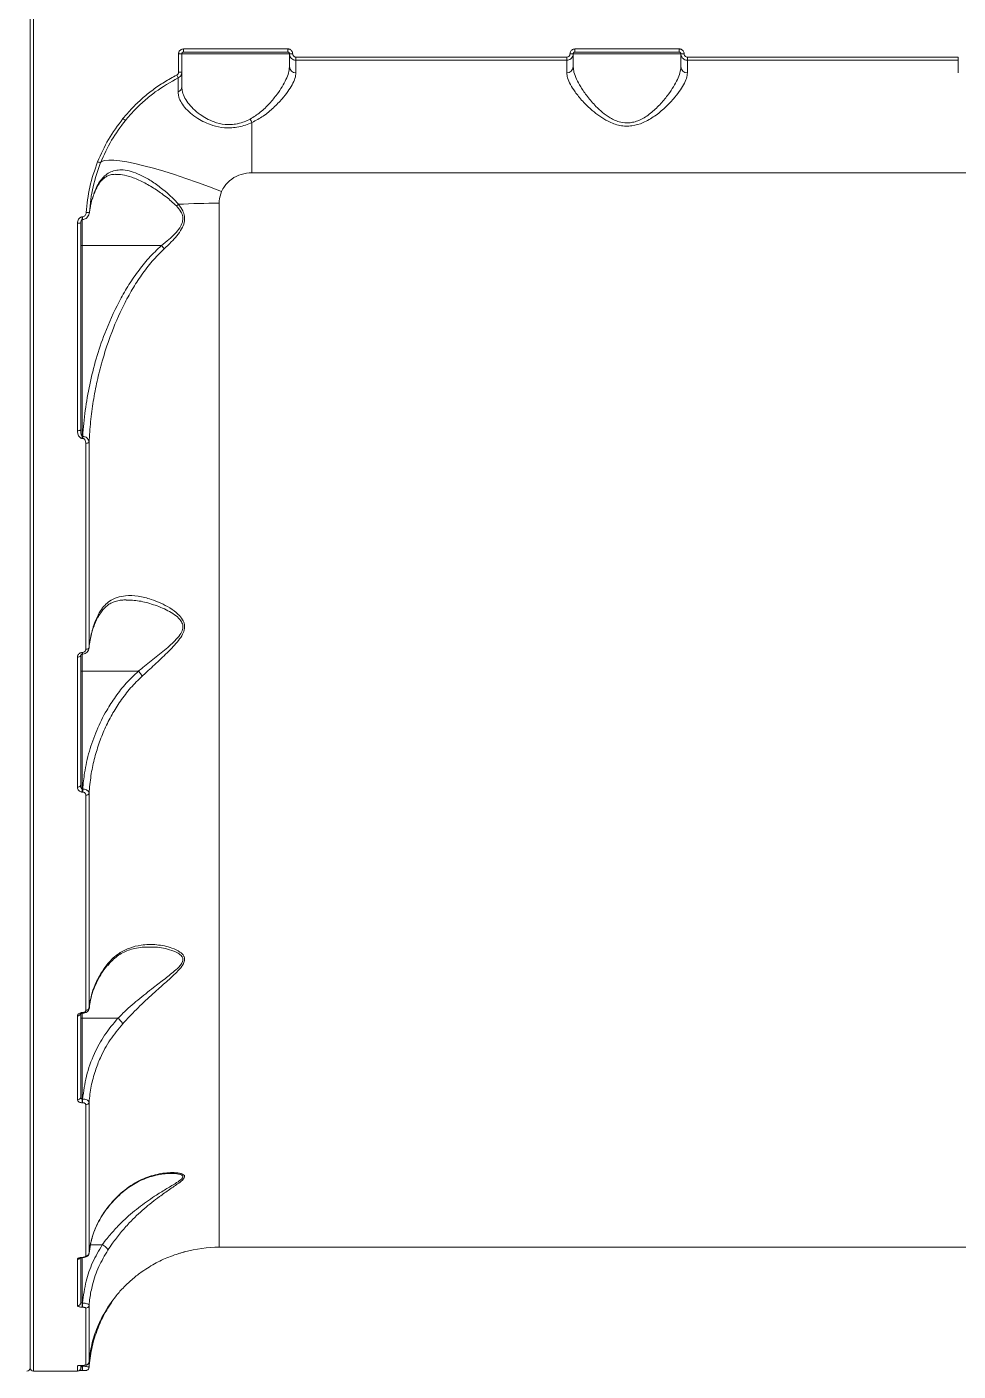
# Model space of a CAD drawing. Header units: millimetres. Extents: x -9848 to 7178, y -5300 to 6667.
# Drawn here: x -746.1 to -460.6, y 1657.8 to 2070 of the extents above; entities that cross this region are included whole.
import ezdxf

# ---------------------------------------------------------------- set-up
doc = ezdxf.new("R2010")
doc.units = ezdxf.units.MM
doc.layers.add('DIKOM_ОБЪЕКТ', color=7, linetype='Continuous')

msp = doc.modelspace()

# ---------------------------------------------------------------- linework, layer by layer
at = {"layer": 'DIKOM_ОБЪЕКТ', "color": 7, "linetype": 'Continuous', "lineweight": 15}
for p, q in [((-745.08, 2076.79), (-745.08, 1658.79)), ((-744.08, 2076.79), (-744.08, 1657.79)), ((-699.58, 2056.12), (-699.58, 2061.75)), ((-698.58, 2061.79), (-698.58, 2056.18)), ((-665.58, 2061.79), (-698.58, 2061.79)), ((-698.08, 2063.25), (-666.08, 2063.25)), ((-698.08, 2062.29), (-698.08, 2063.25)), ((-666.08, 2062.29), (-698.08, 2062.29)), ((-666.08, 2062.29), (-666.08, 2063.25)), ((-665.58, 2057.74), (-665.58, 2061.79)), ((-578.58, 2061.79), (-578.58, 2057.74)), ((-545.58, 2061.79), (-578.58, 2061.79)), ((-578.08, 2063.25), (-546.08, 2063.25)), ((-578.08, 2062.29), (-578.08, 2063.25)), ((-546.08, 2062.29), (-578.08, 2062.29)), ((-546.08, 2062.29), (-546.08, 2063.25)), ((-545.58, 2057.74), (-545.58, 2061.79)), ((-663.58, 2060.75), (-580.58, 2060.75)), ((-663.58, 2059.79), (-663.58, 2060.75)), ((-663.58, 2059.79), (-663.58, 2055.93)), ((-580.58, 2059.79), (-663.58, 2059.79)), ((-580.58, 2059.79), (-580.58, 2060.75)), ((-580.58, 2055.93), (-580.58, 2059.79)), ((-543.58, 2060.75), (-460.58, 2060.75)), ((-543.58, 2059.79), (-543.58, 2060.75)), ((-543.58, 2059.79), (-543.58, 2055.93)), ((-460.58, 2059.79), (-543.58, 2059.79)), ((-460.58, 2059.79), (-460.58, 2060.75)), ((-460.58, 2055.93), (-460.58, 2059.79)), ((-677.08, 2025.29), (-677.08, 2040.7)), ((-327.08, 2025.29), (-677.08, 2025.29)), ((-687.13, 2015.94), (-687.13, 1695.79)), ((-729.08, 2011.77), (-728.99, 2011.77)), ((-729.08, 2010.93), (-729.08, 2011.77)), ((-728.99, 2010.93), (-728.99, 2011.77)), ((-726.9, 2013), (-726.74, 2014.03)), ((-730.58, 1946.17), (-730.58, 2009.81)), ((-729.58, 2009.98), (-729.58, 1946.49)), ((-729.08, 2010.93), (-728.99, 2010.93)), ((-729.08, 2010.93), (-729.08, 2002.98)), ((-704.83, 2002.98), (-729.08, 2002.98)), ((-729.08, 2002.98), (-729.08, 1944.45)), ((-729.08, 1944.45), (-728.96, 1944.45)), ((-729.08, 1944.45), (-729.08, 1943.81)), ((-728.96, 1943.81), (-729.08, 1943.81)), ((-728.96, 1944.45), (-728.96, 1943.81)), ((-728.02, 1879.16), (-728.02, 1942.33)), ((-727.02, 1942.63), (-727.02, 1879.59)), ((-715.48, 1894.18), (-715.69, 1894.19)), ((-730.58, 1836.9), (-730.58, 1876.77)), ((-729.58, 1877.25), (-729.58, 1837.48)), ((-729.08, 1878.18), (-729.04, 1878.18)), ((-729.08, 1877.66), (-729.08, 1878.18)), ((-729.08, 1877.66), (-729.04, 1877.66)), ((-729.08, 1877.66), (-729.08, 1872.44)), ((-729.04, 1877.66), (-729.04, 1878.18)), ((-711.92, 1872.44), (-729.08, 1872.44)), ((-729.08, 1872.44), (-729.08, 1836.28)), ((-729.08, 1836.28), (-728.97, 1836.28)), ((-729.08, 1836.28), (-729.08, 1835.38)), ((-728.97, 1835.38), (-729.08, 1835.38)), ((-728.97, 1836.28), (-728.97, 1835.38)), ((-727.02, 1834.95), (-727.02, 1769.12)), ((-728.02, 1768.44), (-728.02, 1834.42)), ((-730.58, 1741.03), (-730.58, 1766.75)), ((-729.58, 1767.49), (-729.58, 1741.83)), ((-729.08, 1767.76), (-729.02, 1767.76)), ((-729.08, 1767.5), (-729.08, 1767.76)), ((-729.08, 1767.5), (-729.02, 1767.5)), ((-729.08, 1767.5), (-729.08, 1766.02)), ((-718.19, 1766.02), (-729.08, 1766.02)), ((-729.08, 1766.02), (-729.08, 1741.22)), ((-729.02, 1767.5), (-729.02, 1767.76)), ((-729.08, 1741.22), (-729, 1741.22)), ((-729.08, 1741.22), (-729.08, 1740.09)), ((-729, 1740.09), (-729.08, 1740.09)), ((-729, 1741.22), (-729, 1740.09)), ((-727.02, 1740.22), (-727.02, 1693.94)), ((-728.02, 1693.09), (-728.02, 1739.48)), ((-701.76, 1718.37), (-701.92, 1718.37)), ((-722.96, 1696.56), (-726.59, 1696.56)), ((-687.13, 1695.79), (-317.03, 1695.79)), ((-730.58, 1677.85), (-730.58, 1692.05)), ((-729.58, 1692.42), (-729.58, 1678.8)), ((-729.08, 1692.68), (-729, 1692.68)), ((-729.08, 1692.6), (-729.08, 1692.68)), ((-729.08, 1692.6), (-729, 1692.6)), ((-729.08, 1692.6), (-729.08, 1678.68)), ((-729, 1692.6), (-729, 1692.68)), ((-729.08, 1678.68), (-729.02, 1678.68)), ((-729.08, 1678.68), (-729.08, 1677.39)), ((-729.02, 1678.68), (-729.02, 1677.39)), ((-727.02, 1677.98), (-727.02, 1660.58)), ((-729.02, 1677.39), (-729.08, 1677.39)), ((-728.02, 1659.66), (-728.02, 1677.09)), ((-744.08, 1657.79), (-730.58, 1657.79)), ((-730.58, 1657.79), (-730.58, 1659.39)), ((-729.58, 1659.37), (-729.58, 1658.79)), ((-729.08, 1659.55), (-728.97, 1659.55)), ((-729.08, 1659.55), (-728.97, 1659.55)), ((-729.08, 1659.55), (-729.08, 1659.55)), ((-729.08, 1659.55), (-729.08, 1659.29)), ((-729.08, 1659.29), (-729.04, 1659.29)), ((-729.08, 1659.29), (-729.08, 1657.96)), ((-729.08, 1657.96), (-729.04, 1657.96)), ((-729.04, 1659.29), (-729.01, 1659.57)), ((-729.04, 1659.29), (-729.04, 1657.96)), ((-728.97, 1659.55), (-728.97, 1659.55))]:
    msp.add_line(p, q, dxfattribs=at)
at = {"layer": 'DIKOM_ОБЪЕКТ', "color": 7, "linetype": 'Continuous', "lineweight": 15, "flags": 128}
for points in [[(-723.47, 2028.4), (-722.99, 2028.82), (-722.15, 2029.08), (-720.96, 2029.19), (-719.43, 2029.15), (-717.57, 2028.95), (-715.4, 2028.59), (-712.94, 2028.09), (-710.23, 2027.45), (-707.27, 2026.66), (-704.11, 2025.75), (-700.78, 2024.71), (-697.3, 2023.57), (-693.72, 2022.32), (-690.06, 2020.99), (-686.37, 2019.58)], [(-729.58, 2003.14), (-729.57, 2003.11), (-729.54, 2003.08), (-729.49, 2003.05), (-729.43, 2003.02), (-729.36, 2003), (-729.27, 2002.99), (-729.17, 2002.98), (-729.08, 2002.98)], [(-729.58, 1946.49), (-729.6, 1946.43), (-729.65, 1946.37), (-729.75, 1946.31), (-729.87, 1946.27), (-730.02, 1946.23), (-730.19, 1946.2), (-730.38, 1946.18), (-730.58, 1946.17)], [(-729.58, 1877.25), (-729.6, 1877.15), (-729.65, 1877.06), (-729.75, 1876.98), (-729.87, 1876.91), (-730.02, 1876.85), (-730.19, 1876.8), (-730.38, 1876.78), (-730.58, 1876.77)], [(-727.02, 1879.59), (-727.05, 1879.51), (-727.12, 1879.42), (-727.21, 1879.35), (-727.34, 1879.28), (-727.48, 1879.23), (-727.65, 1879.19), (-727.83, 1879.16), (-728.02, 1879.16)], [(-729.58, 1872.6), (-729.57, 1872.57), (-729.54, 1872.54), (-729.49, 1872.51), (-729.43, 1872.48), (-729.36, 1872.46), (-729.27, 1872.45), (-729.17, 1872.44), (-729.08, 1872.44)], [(-729.58, 1837.48), (-729.6, 1837.37), (-729.65, 1837.26), (-729.75, 1837.16), (-729.87, 1837.07), (-730.02, 1837), (-730.19, 1836.95), (-730.38, 1836.91), (-730.58, 1836.9)], [(-729.58, 1766.18), (-729.57, 1766.15), (-729.54, 1766.12), (-729.49, 1766.09), (-729.43, 1766.07), (-729.36, 1766.05), (-729.27, 1766.03), (-729.17, 1766.02), (-729.08, 1766.02)], [(-727.02, 1658.92), (-727.05, 1658.73), (-727.11, 1658.57)]]:
    msp.add_lwpolyline(points, dxfattribs=at)
at = {"layer": 'DIKOM_ОБЪЕКТ', "color": 7, "linetype": 'Continuous', "lineweight": 15}
for centre, radius, start, end in [((-699.33, 2068.39), 6.64, 267.8901, 276.5337), ((-664.82, 2068.39), 6.64, 263.4663, 272.11), ((-579.33, 2068.39), 6.64, 267.89, 276.5338), ((-544.82, 2068.39), 6.64, 263.4662, 272.11), ((-663.67, 2057.84), 1.91, 183.055, 272.7427), ((-580.49, 2057.84), 1.91, 267.2573, 356.945), ((-543.67, 2057.84), 1.91, 183.0549, 272.7427), ((-691.5, 2059.34), 9.55, 205.472, 211.1869), ((-699.33, 2061.02), 4.9, 267.0882, 278.8078), ((-700.34, 2051.74), 1.76, 291.1235, 358.1751), ((-714.22, 2044.5), 3.55, 227.2125, 242.5524), ((-670.73, 2044.64), 7.47, 202.8273, 211.8645), ((-723.32, 2030.78), 2.38, 242.8845, 266.2506), ((-687.25, 1779.61), 236.33, 89.971, 92.9974), ((-727.57, 2015.02), 1.97, 259.9273, 289.2214), ((-703.82, 2020.1), 6.15, 305.6947, 313.2249), ((-730.33, 2011.48), 1.69, 261.6923, 296.6722), ((-727.82, 1943.47), 1.16, 259.9542, 313.4212), ((-727.87, 1835.33), 0.928, 260.7043, 335.8884), ((-727.91, 1769.36), 0.925, 263.5936, 345.1653), ((-730.46, 1767.64), 0.9, 262.7933, 350.2486), ((-730.49, 1741.94), 0.918, 264.4363, 353.0256), ((-727.94, 1740.41), 0.937, 265.1495, 348.4974), ((-687.13, 1655.79), 40, 90, 105.3591), ((-730.57, 1693.08), 1.03, 269.3577, 322.1918), ((-727.98, 1694.06), 0.968, 267.8573, 352.9734), ((-730.55, 1678.83), 0.977, 268.6249, 358.5724), ((-728, 1678.07), 0.981, 268.7873, 354.3223), ((-746.08, 1658.79), 1, 270, 0), ((-744.08, 1658.79), 1, 180, 270), ((-730.58, 1660.38), 0.992, 269.8774, 294.6725), ((-730.58, 1658.79), 1, 270, 0), ((-728.02, 1660.66), 0.999, 269.9036, 355.6439)]:
    msp.add_arc(centre, radius, start, end, dxfattribs=at)
for points, knots in [([(-699.58, 2061.75), (-699.57, 2061.86), (-699.55, 2062.14), (-699.37, 2062.56), (-699.03, 2062.94), (-698.58, 2063.2), (-698.25, 2063.24), (-698.08, 2063.25)], [0, 0, 0, 0, 0.142009, 0.356727, 0.571311, 0.785719, 1, 1, 1, 1]), ([(-698.08, 2062.29), (-698.13, 2062.28), (-698.25, 2062.27), (-698.4, 2062.19), (-698.51, 2062.06), (-698.57, 2061.92), (-698.57, 2061.83), (-698.58, 2061.79)], [0, 0, 0, 0, 0.214024, 0.428124, 0.64291, 0.858365, 1, 1, 1, 1]), ([(-666.08, 2063.25), (-665.97, 2063.25), (-665.69, 2063.23), (-665.27, 2063.05), (-664.89, 2062.71), (-664.63, 2062.26), (-664.59, 2061.92), (-664.58, 2061.75)], [0, 0, 0, 0, 0.140621, 0.355087, 0.569844, 0.784746, 1, 1, 1, 1]), ([(-665.58, 2061.79), (-665.58, 2061.85), (-665.59, 2061.96), (-665.68, 2062.11), (-665.81, 2062.22), (-665.95, 2062.28), (-666.04, 2062.29), (-666.08, 2062.29)], [0, 0, 0, 0, 0.215374, 0.430521, 0.645228, 0.859587, 1, 1, 1, 1]), ([(-663.58, 2059.79), (-663.72, 2059.8), (-664.1, 2059.82), (-664.66, 2060.06), (-665.17, 2060.51), (-665.51, 2061.11), (-665.56, 2061.56), (-665.58, 2061.79)], [0, 0, 0, 0, 0.140721, 0.355391, 0.570269, 0.785048, 1, 1, 1, 1]), ([(-664.58, 2061.75), (-664.57, 2061.64), (-664.54, 2061.41), (-664.37, 2061.11), (-664.12, 2060.88), (-663.84, 2060.77), (-663.65, 2060.75), (-663.58, 2060.75)], [0, 0, 0, 0, 0.215079, 0.430201, 0.644951, 0.859467, 1, 1, 1, 1]), ([(-578.58, 2061.79), (-578.59, 2061.64), (-578.61, 2061.27), (-578.85, 2060.71), (-579.3, 2060.2), (-579.9, 2059.85), (-580.35, 2059.81), (-580.58, 2059.79)], [0, 0, 0, 0, 0.141732, 0.356393, 0.570967, 0.785483, 1, 1, 1, 1]), ([(-580.58, 2060.75), (-580.46, 2060.76), (-580.24, 2060.78), (-579.94, 2060.95), (-579.71, 2061.21), (-579.59, 2061.49), (-579.58, 2061.68), (-579.58, 2061.75)], [0, 0, 0, 0, 0.214302, 0.428575, 0.643291, 0.858067, 1, 1, 1, 1]), ([(-579.58, 2061.75), (-579.57, 2061.86), (-579.55, 2062.14), (-579.37, 2062.56), (-579.03, 2062.94), (-578.58, 2063.2), (-578.25, 2063.24), (-578.08, 2063.25)], [0, 0, 0, 0, 0.142008, 0.356726, 0.571312, 0.785718, 1, 1, 1, 1]), ([(-578.08, 2062.29), (-578.13, 2062.28), (-578.25, 2062.27), (-578.4, 2062.19), (-578.51, 2062.06), (-578.57, 2061.92), (-578.57, 2061.83), (-578.58, 2061.79)], [0, 0, 0, 0, 0.214027, 0.428122, 0.642914, 0.858365, 1, 1, 1, 1]), ([(-546.08, 2063.25), (-545.97, 2063.25), (-545.69, 2063.23), (-545.27, 2063.05), (-544.89, 2062.71), (-544.63, 2062.26), (-544.59, 2061.92), (-544.58, 2061.75)], [0, 0, 0, 0, 0.140622, 0.355088, 0.569844, 0.784746, 1, 1, 1, 1]), ([(-545.58, 2061.79), (-545.58, 2061.85), (-545.59, 2061.96), (-545.68, 2062.11), (-545.81, 2062.22), (-545.95, 2062.28), (-546.04, 2062.29), (-546.08, 2062.29)], [0, 0, 0, 0, 0.215374, 0.430516, 0.645229, 0.859583, 1, 1, 1, 1]), ([(-543.58, 2059.79), (-543.72, 2059.8), (-544.1, 2059.82), (-544.66, 2060.06), (-545.17, 2060.51), (-545.51, 2061.11), (-545.56, 2061.56), (-545.58, 2061.79)], [0, 0, 0, 0, 0.14072, 0.35539, 0.570269, 0.785048, 1, 1, 1, 1]), ([(-544.58, 2061.75), (-544.57, 2061.64), (-544.54, 2061.41), (-544.37, 2061.11), (-544.12, 2060.88), (-543.84, 2060.77), (-543.65, 2060.75), (-543.58, 2060.75)], [0, 0, 0, 0, 0.215079, 0.430201, 0.64495, 0.859467, 1, 1, 1, 1]), ([(-677.62, 2041.74), (-676.55, 2042.4), (-674.32, 2043.79), (-671.65, 2046.51), (-669.46, 2049.18), (-667.78, 2051.68), (-666.59, 2053.89), (-665.75, 2055.97), (-665.64, 2057.14), (-665.58, 2057.74)], [0, 0, 0, 0, 0.146374, 0.305505, 0.468992, 0.600902, 0.735096, 0.865703, 1, 1, 1, 1]), ([(-578.58, 2057.74), (-578.53, 2057.21), (-578.43, 2056.08), (-577.63, 2054), (-576.27, 2051.48), (-574.3, 2048.64), (-572.01, 2045.97), (-569.63, 2043.75), (-567.64, 2042.3), (-565.73, 2041.31), (-563.8, 2040.66), (-562.07, 2040.52), (-560.45, 2040.71), (-559.16, 2041.03), (-556.97, 2041.98), (-554.37, 2043.81), (-551.65, 2046.5), (-549.46, 2049.18), (-547.78, 2051.68), (-546.59, 2053.89), (-545.75, 2055.97), (-545.64, 2057.14), (-545.58, 2057.74)], [0, 0, 0, 0, 0.050714, 0.109916, 0.170725, 0.242654, 0.316474, 0.363747, 0.411988, 0.440045, 0.468858, 0.5101, 0.521086, 0.546818, 0.573409, 0.636932, 0.704615, 0.77415, 0.830254, 0.88733, 0.94288, 1, 1, 1, 1]), ([(-716.64, 2041.89), (-715.72, 2042.96), (-713.9, 2045.11), (-710.83, 2048.03), (-707.51, 2050.72), (-703.96, 2053.16), (-701.4, 2054.54), (-700.13, 2055.23)], [0, 0, 0, 0, 0.197839, 0.395505, 0.593162, 0.79658, 1, 1, 1, 1]), ([(-699.67, 2054.39), (-702.08, 2053.03), (-705.73, 2050.97), (-710.07, 2047.42), (-713.15, 2044.52), (-714.96, 2042.4), (-715.86, 2041.35)], [0, 0, 0, 0, 0.395169, 0.598678, 0.802168, 1, 1, 1, 1]), ([(-700.13, 2055.23), (-700.03, 2055.29), (-699.84, 2055.41), (-699.65, 2055.7), (-699.58, 2055.95), (-699.58, 2056.09), (-699.58, 2056.12)], [0, 0, 0, 0, 0.305673, 0.61165, 0.917866, 1, 1, 1, 1]), ([(-699.7, 2050.1), (-699.7, 2050.97), (-699.69, 2052.73), (-699.68, 2053.97), (-699.67, 2054.36), (-699.67, 2054.39), (-699.67, 2054.39)], [0, 0, 0, 0, 0.34149, 0.69299, 0.918009, 1, 1, 1, 1]), ([(-698.58, 2056.18), (-698.58, 2056.12), (-698.59, 2055.83), (-698.72, 2055.33), (-699.1, 2054.76), (-699.48, 2054.51), (-699.67, 2054.39)], [0, 0, 0, 0, 0.081813, 0.388039, 0.693982, 1, 1, 1, 1]), ([(-698.58, 2056.18), (-698.58, 2056.09), (-698.58, 2055.9), (-698.58, 2054.45), (-698.58, 2052.62), (-698.58, 2051.69)], [0, 0, 0, 0, 0.306972, 0.648468, 1, 1, 1, 1]), ([(-663.58, 2055.93), (-663.64, 2055.38), (-663.77, 2054.26), (-664.7, 2052.29), (-666.04, 2050.17), (-667.93, 2047.79), (-670.39, 2045.22), (-673.42, 2042.63), (-675.89, 2041.32), (-677.08, 2040.7)], [0, 0, 0, 0, 0.13165, 0.263487, 0.395136, 0.526875, 0.688296, 0.849531, 1, 1, 1, 1]), ([(-543.58, 2055.93), (-543.64, 2055.38), (-543.77, 2054.26), (-544.7, 2052.29), (-546.04, 2050.17), (-547.93, 2047.79), (-550.38, 2045.21), (-553.47, 2042.65), (-556.87, 2040.62), (-559.99, 2039.66), (-562.44, 2039.54), (-564.31, 2039.76), (-566.15, 2040.28), (-568.26, 2041.2), (-570.51, 2042.58), (-573.16, 2044.68), (-575.77, 2047.23), (-577.97, 2049.95), (-579.51, 2052.36), (-580.41, 2054.35), (-580.52, 2055.43), (-580.58, 2055.93)], [0, 0, 0, 0, 0.055473, 0.111024, 0.166496, 0.222006, 0.290023, 0.357961, 0.422676, 0.477407, 0.505247, 0.533095, 0.562709, 0.592376, 0.640429, 0.68858, 0.760329, 0.832062, 0.891, 0.94987, 1, 1, 1, 1]), ([(-677.08, 2040.7), (-677.72, 2040.43), (-679.02, 2039.88), (-681.11, 2039.32), (-683.29, 2039.03), (-686.03, 2039.06), (-688.88, 2039.66), (-691.59, 2040.74), (-693.91, 2042.02), (-696.03, 2043.59), (-697.79, 2045.36), (-699.02, 2047.19), (-699.63, 2048.78), (-699.68, 2049.74), (-699.7, 2050.1)], [0, 0, 0, 0, 0.060369, 0.122043, 0.182584, 0.245202, 0.354865, 0.43581, 0.5191, 0.621339, 0.726595, 0.829717, 0.935577, 1, 1, 1, 1]), ([(-698.58, 2051.69), (-698.56, 2051.31), (-698.5, 2050.32), (-697.94, 2048.66), (-696.8, 2046.76), (-695.15, 2044.88), (-693.2, 2043.24), (-691.03, 2041.87), (-688.53, 2040.72), (-685.93, 2040.07), (-683.49, 2040), (-682.15, 2040.18), (-680.79, 2040.47), (-679.41, 2040.89), (-678.22, 2041.45), (-677.62, 2041.74)], [0, 0, 0, 0, 0.065388, 0.170366, 0.277944, 0.381815, 0.488414, 0.569564, 0.652798, 0.760421, 0.815165, 0.871888, 0.880047, 0.939203, 1, 1, 1, 1]), ([(-724.4, 2028.66), (-723.37, 2030.98), (-721.29, 2035.68), (-718.2, 2039.81), (-716.64, 2041.89)], [0, 0, 0, 0, 0.494165, 1, 1, 1, 1]), ([(-715.86, 2041.35), (-717.36, 2039.35), (-720.39, 2035.33), (-722.44, 2030.73), (-723.47, 2028.4)], [0, 0, 0, 0, 0.494181, 1, 1, 1, 1]), ([(-727.91, 2013.08), (-727.64, 2015.71), (-727.09, 2021.03), (-725.3, 2026.09), (-724.4, 2028.66)], [0, 0, 0, 0, 0.493781, 1, 1, 1, 1]), ([(-723.47, 2028.4), (-724.34, 2025.96), (-726.09, 2021), (-726.64, 2015.79), (-726.92, 2013.16)], [0, 0, 0, 0, 0.493727, 1, 1, 1, 1]), ([(-725.15, 2019.7), (-724.94, 2020.16), (-724.52, 2021.1), (-723.77, 2022.25), (-722.94, 2023.22), (-722.04, 2023.95), (-721, 2024.48), (-719.97, 2024.78), (-719.19, 2024.8), (-718.87, 2024.81)], [0, 0, 0, 0, 0.127179, 0.261915, 0.403627, 0.549581, 0.704992, 0.879891, 1, 1, 1, 1]), ([(-725.09, 2020.05), (-724.77, 2020.73), (-724.14, 2022.1), (-722.93, 2023.71), (-721.55, 2024.94), (-719.92, 2025.8), (-718.07, 2026.21), (-715.9, 2026.15), (-713.48, 2025.56), (-710.68, 2024.37), (-707.61, 2022.6), (-704.62, 2020.4), (-701.88, 2018.11), (-700.36, 2016.45), (-699.6, 2015.62)], [0, 0, 0, 0, 0.067772, 0.135567, 0.206321, 0.277108, 0.356891, 0.436718, 0.528957, 0.621244, 0.729145, 0.837081, 0.918588, 1, 1, 1, 1]), ([(-700.23, 2015.1), (-701.28, 2016.08), (-703.41, 2018.04), (-706.89, 2020.42), (-710.43, 2022.49), (-713.77, 2023.93), (-716.62, 2024.75), (-718.2, 2024.76), (-718.88, 2024.76)], [0, 0, 0, 0, 0.170636, 0.345208, 0.529391, 0.717678, 0.8782, 1, 1, 1, 1]), ([(-677.08, 2025.29), (-678.19, 2025.19), (-680.4, 2025), (-683.35, 2023.48), (-685.35, 2021.56), (-686.1, 2020.1), (-686.37, 2019.58)], [0, 0, 0, 0, 0.288569, 0.571641, 0.847051, 1, 1, 1, 1]), ([(-726.92, 2013.16), (-726.73, 2014.32), (-726.35, 2016.65), (-725.51, 2018.91), (-725.09, 2020.05)], [0, 0, 0, 0, 0.497346, 1, 1, 1, 1]), ([(-725.16, 2019.73), (-725.15, 2019.75), (-725.09, 2019.82), (-725.09, 2019.94), (-725.09, 2020.03), (-725.09, 2020.05)], [0, 0, 0, 0, 0.227541, 0.858382, 1, 1, 1, 1]), ([(-726.74, 2014.03), (-726.68, 2014.44), (-726.48, 2015.78), (-725.95, 2017.69), (-725.34, 2019.14), (-725.11, 2019.7)], [0, 0, 0, 0, 0.213776, 0.699133, 1, 1, 1, 1]), ([(-686.37, 2019.58), (-686.7, 2018.6), (-687.06, 2017.52), (-687.12, 2016.28), (-687.13, 2016.06), (-687.13, 2015.94)], [0, 0, 0, 0, 0.821797, 0.907876, 1, 1, 1, 1]), ([(-730.58, 2009.81), (-730.56, 2010.02), (-730.53, 2010.46), (-730.28, 2011.05), (-729.9, 2011.48), (-729.5, 2011.72), (-729.22, 2011.75), (-729.08, 2011.77)], [0, 0, 0, 0, 0.22668, 0.491984, 0.695918, 0.847726, 1, 1, 1, 1]), ([(-728.99, 2010.95), (-728.82, 2010.95), (-728.43, 2010.97), (-727.89, 2011.26), (-727.4, 2011.72), (-727.05, 2012.38), (-726.91, 2012.95), (-726.91, 2013.27), (-726.91, 2013.32)], [0, 0, 0, 0, 0.148759, 0.32496, 0.508519, 0.718388, 0.956472, 1, 1, 1, 1]), ([(-728.99, 2011.77), (-728.93, 2011.77), (-728.76, 2011.79), (-728.5, 2011.91), (-728.21, 2012.18), (-727.98, 2012.58), (-727.94, 2012.91), (-727.91, 2013.08)], [0, 0, 0, 0, 0.103399, 0.262412, 0.461211, 0.728173, 1, 1, 1, 1]), ([(-704.83, 2002.98), (-704.07, 2003.59), (-702.67, 2004.7), (-700.73, 2006.48), (-699.24, 2008.22), (-698.35, 2009.94), (-698.22, 2011.16), (-698.35, 2012.24), (-698.88, 2013.59), (-699.73, 2014.55), (-700.23, 2015.1)], [0, 0, 0, 0, 0.192068, 0.351186, 0.509492, 0.634447, 0.71865, 0.742097, 0.8496, 1, 1, 1, 1]), ([(-699.6, 2015.62), (-699.13, 2014.98), (-698.3, 2013.87), (-697.66, 2011.92), (-697.75, 2009.95), (-698.64, 2007.91), (-700.06, 2005.93), (-701.91, 2003.92), (-703.25, 2002.66), (-703.98, 2001.98)], [0, 0, 0, 0, 0.150771, 0.262509, 0.375808, 0.504328, 0.659836, 0.816016, 1, 1, 1, 1]), ([(-729.57, 2009.98), (-729.58, 2009.99), (-729.59, 2010.18), (-729.51, 2010.49), (-729.33, 2010.79), (-729.19, 2010.9), (-729.11, 2010.93), (-729.06, 2010.93), (-729.04, 2010.92), (-729.04, 2010.92)], [0, 0, 0, 0, 0.027843, 0.498687, 0.763421, 0.896189, 0.948824, 0.981296, 1, 1, 1, 1]), ([(-728.96, 1944.45), (-728.74, 1947.11), (-728.31, 1952.42), (-726.9, 1960.37), (-724.93, 1968.27), (-722.05, 1976.81), (-718.74, 1984.2), (-715.2, 1990.44), (-712.17, 1994.93), (-708.79, 1999.2), (-706.15, 2001.71), (-704.82, 2002.97)], [0, 0, 0, 0, 0.124576, 0.249154, 0.376416, 0.503665, 0.667719, 0.751085, 0.834424, 0.916781, 1, 1, 1, 1]), ([(-703.98, 2001.98), (-705.23, 2000.73), (-707.76, 1998.21), (-710.96, 1993.97), (-713.83, 1989.52), (-717.21, 1983.31), (-720.36, 1975.95), (-722.91, 1968.04), (-724.59, 1961.39), (-725.77, 1955.21), (-726.62, 1948.95), (-726.89, 1944.74), (-727.02, 1942.63)], [0, 0, 0, 0, 0.080303, 0.161565, 0.24214, 0.322739, 0.486601, 0.610397, 0.70721, 0.804021, 0.902014, 1, 1, 1, 1]), ([(-704.82, 2002.97), (-704.82, 2002.97), (-704.82, 2002.98), (-704.83, 2002.98), (-704.83, 2002.98), (-704.83, 2002.98)], [0, 0, 0, 0, 0.289992, 0.675534, 1, 1, 1, 1]), ([(-704.82, 2002.97), (-704.67, 2002.81), (-704.4, 2002.52), (-704.12, 2002.17), (-704, 2002.01), (-703.98, 2001.98)], [0, 0, 0, 0, 0.499437, 0.907241, 1, 1, 1, 1]), ([(-729.08, 1943.81), (-729.18, 1943.82), (-729.39, 1943.84), (-729.74, 1944.03), (-730.09, 1944.38), (-730.45, 1945.06), (-730.57, 1945.69), (-730.58, 1946.12), (-730.58, 1946.17)], [0, 0, 0, 0, 0.092777, 0.206178, 0.369271, 0.572396, 0.947163, 1, 1, 1, 1]), ([(-729.58, 1946.49), (-729.57, 1946.12), (-729.55, 1945.6), (-729.42, 1944.97), (-729.31, 1944.66), (-729.21, 1944.51), (-729.13, 1944.46), (-729.1, 1944.45), (-729.08, 1944.45), (-729.08, 1944.45)], [0, 0, 0, 0, 0.502823, 0.721977, 0.872266, 0.951468, 0.975747, 0.996187, 1, 1, 1, 1]), ([(-728.96, 1944.45), (-728.83, 1944.44), (-728.56, 1944.42), (-728.13, 1944.27), (-727.69, 1944.01), (-727.27, 1943.56), (-727.06, 1943.07), (-727.03, 1942.74), (-727.02, 1942.63)], [0, 0, 0, 0, 0.113279, 0.247061, 0.420402, 0.607344, 0.880072, 1, 1, 1, 1]), ([(-728.02, 1942.33), (-728.04, 1942.61), (-728.08, 1943.01), (-728.32, 1943.46), (-728.53, 1943.67), (-728.75, 1943.79), (-728.89, 1943.8), (-728.96, 1943.81)], [0, 0, 0, 0, 0.43706, 0.628814, 0.790873, 0.906073, 1, 1, 1, 1]), ([(-724.26, 1889.59), (-724.02, 1890.06), (-723.42, 1891.19), (-722.26, 1892.66), (-720.59, 1894.1), (-718.45, 1895.13), (-715.53, 1895.71), (-711.99, 1895.55), (-708.35, 1894.63), (-705.05, 1893.38), (-702.22, 1891.91), (-699.91, 1890.18), (-698.35, 1888.43), (-697.67, 1886.76), (-697.74, 1885.02), (-698.59, 1883.17), (-699.96, 1881.32), (-702.28, 1878.81), (-705.45, 1875.75), (-708.55, 1872.94), (-710.29, 1871.34), (-710.73, 1870.93)], [0, 0, 0, 0, 0.031144, 0.075917, 0.120717, 0.182988, 0.24535, 0.331385, 0.417554, 0.477806, 0.538165, 0.598116, 0.638409, 0.667097, 0.696209, 0.728671, 0.767247, 0.805991, 0.888587, 0.97125, 1, 1, 1, 1]), ([(-724.2, 1888.93), (-724.16, 1889.03), (-723.87, 1889.66), (-723.23, 1890.64), (-722.28, 1891.84), (-721.2, 1892.79), (-720.02, 1893.49), (-718.61, 1893.96), (-717.15, 1894.26), (-716.13, 1894.28), (-715.67, 1894.29)], [0, 0, 0, 0, 0.022664, 0.155514, 0.292019, 0.432083, 0.576177, 0.727745, 0.876218, 1, 1, 1, 1]), ([(-711.92, 1872.44), (-711.45, 1872.81), (-709.64, 1874.24), (-706.42, 1876.79), (-703.08, 1879.51), (-700.64, 1881.78), (-699.19, 1883.41), (-698.32, 1885.01), (-698.22, 1886.08), (-698.38, 1887.02), (-698.93, 1888.15), (-700.38, 1889.51), (-702.31, 1890.75), (-705.22, 1892.16), (-708.88, 1893.41), (-712.62, 1894.23), (-714.71, 1894.2), (-715.48, 1894.18)], [0, 0, 0, 0, 0.041073, 0.15729, 0.275448, 0.328205, 0.381906, 0.424584, 0.455831, 0.462006, 0.499418, 0.553921, 0.616485, 0.67916, 0.808355, 0.929719, 1, 1, 1, 1]), ([(-727.02, 1879.59), (-726.8, 1881.18), (-726.37, 1884.29), (-725.19, 1887.6), (-724.39, 1889.32), (-724.26, 1889.59)], [0, 0, 0, 0, 0.46653, 0.915023, 1, 1, 1, 1]), ([(-727.01, 1879.48), (-727.01, 1879.56), (-726.97, 1880.6), (-726.6, 1882.58), (-725.86, 1885.39), (-725.07, 1887.55), (-724.45, 1888.74), (-724.29, 1889.05)], [0, 0, 0, 0, 0.025571, 0.317684, 0.609861, 0.901185, 1, 1, 1, 1]), ([(-724.26, 1889.59), (-724.26, 1889.57), (-724.23, 1889.41), (-724.22, 1889.21), (-724.32, 1889.09), (-724.33, 1889.07)], [0, 0, 0, 0, 0.104885, 0.848814, 1, 1, 1, 1]), ([(-730.58, 1876.77), (-730.57, 1876.9), (-730.54, 1877.19), (-730.33, 1877.59), (-729.99, 1877.92), (-729.56, 1878.14), (-729.24, 1878.17), (-729.08, 1878.18)], [0, 0, 0, 0, 0.189068, 0.404452, 0.606805, 0.803356, 1, 1, 1, 1]), ([(-729.56, 1877.27), (-729.56, 1877.32), (-729.55, 1877.41), (-729.45, 1877.53), (-729.32, 1877.61), (-729.18, 1877.65), (-729.06, 1877.66), (-729, 1877.65), (-728.97, 1877.65)], [0, 0, 0, 0, 0.305275, 0.539164, 0.695738, 0.81576, 0.921675, 1, 1, 1, 1]), ([(-729.04, 1877.67), (-729, 1877.67), (-728.71, 1877.64), (-728.18, 1877.81), (-727.55, 1878.22), (-727.15, 1878.86), (-726.97, 1879.37), (-727.02, 1879.62), (-727.02, 1879.63)], [0, 0, 0, 0, 0.041968, 0.271787, 0.507338, 0.748585, 0.994491, 1, 1, 1, 1]), ([(-729.04, 1878.18), (-728.94, 1878.19), (-728.72, 1878.21), (-728.43, 1878.36), (-728.19, 1878.59), (-728.04, 1878.86), (-728.03, 1879.06), (-728.02, 1879.16)], [0, 0, 0, 0, 0.195149, 0.390198, 0.59333, 0.811112, 1, 1, 1, 1]), ([(-728.97, 1836.28), (-728.81, 1837.94), (-728.42, 1841.84), (-727.04, 1847.9), (-724.79, 1854.33), (-722.02, 1859.92), (-718.93, 1864.71), (-715.73, 1868.79), (-713.19, 1871.22), (-711.91, 1872.43)], [0, 0, 0, 0, 0.123404, 0.29034, 0.457789, 0.624609, 0.746546, 0.873295, 1, 1, 1, 1]), ([(-711.91, 1872.43), (-711.91, 1872.44), (-711.91, 1872.44), (-711.92, 1872.44), (-711.92, 1872.44), (-711.92, 1872.44)], [0, 0, 0, 0, 0.28346, 0.688034, 1, 1, 1, 1]), ([(-711.91, 1872.43), (-711.76, 1872.27), (-711.45, 1871.95), (-711.08, 1871.47), (-710.85, 1871.13), (-710.76, 1870.98), (-710.73, 1870.93)], [0, 0, 0, 0, 0.325266, 0.6505, 0.892552, 1, 1, 1, 1]), ([(-710.73, 1870.93), (-711.94, 1869.74), (-714.37, 1867.35), (-717.42, 1863.36), (-720.06, 1859.15), (-722.26, 1854.76), (-724.08, 1850.14), (-725.49, 1845.34), (-726.55, 1840.26), (-726.86, 1836.77), (-727.02, 1834.95)], [0, 0, 0, 0, 0.123687, 0.248893, 0.368958, 0.490748, 0.612548, 0.738053, 0.863567, 1, 1, 1, 1]), ([(-729.08, 1835.38), (-729.15, 1835.38), (-729.39, 1835.4), (-729.78, 1835.53), (-730.19, 1835.84), (-730.51, 1836.31), (-730.55, 1836.69), (-730.58, 1836.9)], [0, 0, 0, 0, 0.079623, 0.275706, 0.470755, 0.710497, 1, 1, 1, 1]), ([(-729.58, 1837.48), (-729.57, 1837.31), (-729.56, 1837.03), (-729.46, 1836.67), (-729.34, 1836.45), (-729.24, 1836.34), (-729.16, 1836.29), (-729.1, 1836.28), (-729.08, 1836.28)], [0, 0, 0, 0, 0.351013, 0.618139, 0.802958, 0.879383, 0.949242, 1, 1, 1, 1]), ([(-728.97, 1836.28), (-728.88, 1836.28), (-728.58, 1836.26), (-728.08, 1836.13), (-727.56, 1835.87), (-727.17, 1835.5), (-727.03, 1835.17), (-727.02, 1834.98), (-727.02, 1834.95)], [0, 0, 0, 0, 0.089181, 0.293654, 0.489647, 0.716416, 0.954576, 1, 1, 1, 1]), ([(-728.02, 1834.42), (-728.03, 1834.56), (-728.06, 1834.8), (-728.27, 1835.1), (-728.52, 1835.29), (-728.77, 1835.37), (-728.93, 1835.38), (-728.97, 1835.38)], [0, 0, 0, 0, 0.302623, 0.534659, 0.72539, 0.91711, 1, 1, 1, 1]), ([(-721.27, 1782.14), (-721.14, 1782.32), (-720.58, 1783.06), (-719.48, 1784.13), (-717.96, 1785.36), (-716.29, 1786.34), (-714.46, 1787.06), (-712.4, 1787.58), (-710.5, 1787.85), (-709.26, 1787.84), (-708.8, 1787.84)], [0, 0, 0, 0, 0.041988, 0.171383, 0.306514, 0.445827, 0.588425, 0.737295, 0.903929, 1, 1, 1, 1]), ([(-721.25, 1782.75), (-720.72, 1783.35), (-719.65, 1784.56), (-717.44, 1786.25), (-714.6, 1787.67), (-710.72, 1788.6), (-706.27, 1788.71), (-702.16, 1787.84), (-699.3, 1786.55), (-698.16, 1785.47), (-697.74, 1784.56), (-697.65, 1783.69), (-698.27, 1782.21), (-700.04, 1780.15), (-702.87, 1777.55), (-706.69, 1774.24), (-710.86, 1770.37), (-714.35, 1766.88), (-716.21, 1764.84), (-716.71, 1764.3)], [0, 0, 0, 0, 0.044462, 0.088958, 0.16352, 0.238207, 0.336738, 0.435198, 0.493489, 0.532075, 0.540149, 0.566503, 0.592685, 0.638216, 0.708339, 0.778708, 0.872452, 0.966031, 1, 1, 1, 1]), ([(-718.19, 1766.02), (-718.19, 1766.02), (-717.58, 1766.4), (-715.82, 1768.58), (-712.01, 1771.56), (-707.69, 1775.15), (-703.69, 1778.13), (-700.74, 1780.47), (-698.85, 1782.33), (-698.18, 1783.67), (-698.26, 1784.34), (-698.43, 1784.74), (-698.72, 1785.26), (-699.95, 1786.22), (-702.96, 1787.29), (-706.11, 1787.95), (-708.28, 1787.81), (-708.79, 1787.77)], [0, 0, 0, 0, 0.000021, 0.049873, 0.187781, 0.325896, 0.428263, 0.530257, 0.593828, 0.628983, 0.66345, 0.663912, 0.674749, 0.727924, 0.811328, 0.95584, 1, 1, 1, 1]), ([(-727.02, 1769.12), (-726.78, 1770.68), (-726.29, 1773.83), (-724.56, 1777.83), (-722.77, 1780.79), (-721.67, 1782.21), (-721.25, 1782.75)], [0, 0, 0, 0, 0.324708, 0.657473, 0.86901, 1, 1, 1, 1]), ([(-726.92, 1769.11), (-726.89, 1769.51), (-726.78, 1770.8), (-726.27, 1772.96), (-725.4, 1775.56), (-724.19, 1778.09), (-722.86, 1780.33), (-721.81, 1781.68), (-721.36, 1782.25)], [0, 0, 0, 0, 0.087299, 0.280204, 0.473502, 0.666305, 0.858075, 1, 1, 1, 1]), ([(-721.25, 1782.75), (-721.25, 1782.73), (-721.25, 1782.62), (-721.28, 1782.45), (-721.37, 1782.35), (-721.42, 1782.29)], [0, 0, 0, 0, 0.141448, 0.553503, 1, 1, 1, 1]), ([(-729.02, 1767.5), (-729.02, 1767.5), (-728.77, 1767.5), (-728.26, 1767.58), (-727.63, 1767.91), (-727.21, 1768.38), (-727.01, 1768.83), (-727.04, 1769.09), (-727.05, 1769.17)], [0, 0, 0, 0, 0.000332, 0.259926, 0.504556, 0.721673, 0.922639, 1, 1, 1, 1]), ([(-730.58, 1766.75), (-730.56, 1766.86), (-730.53, 1767.09), (-730.27, 1767.39), (-729.89, 1767.62), (-729.47, 1767.74), (-729.19, 1767.76), (-729.08, 1767.76)], [0, 0, 0, 0, 0.215025, 0.429941, 0.64473, 0.859214, 1, 1, 1, 1]), ([(-729.61, 1767.35), (-729.61, 1767.35), (-729.61, 1767.35), (-729.55, 1767.4), (-729.43, 1767.45), (-729.27, 1767.49), (-729.14, 1767.49), (-729.08, 1767.5)], [0, 0, 0, 0, 0.188977, 0.390765, 0.581578, 0.792637, 1, 1, 1, 1]), ([(-729.02, 1767.76), (-728.95, 1767.76), (-728.76, 1767.77), (-728.48, 1767.85), (-728.22, 1768.01), (-728.05, 1768.21), (-728.03, 1768.36), (-728.02, 1768.44)], [0, 0, 0, 0, 0.142256, 0.357096, 0.571538, 0.785631, 1, 1, 1, 1]), ([(-729, 1741.22), (-728.69, 1743.57), (-728.07, 1748.35), (-725.66, 1754.93), (-722.42, 1760.94), (-719.61, 1764.31), (-718.19, 1766.02)], [0, 0, 0, 0, 0.260691, 0.528709, 0.761637, 1, 1, 1, 1]), ([(-716.71, 1764.3), (-716.72, 1764.34), (-716.77, 1764.44), (-716.92, 1764.7), (-717.22, 1765.1), (-717.68, 1765.58), (-718.02, 1765.87), (-718.19, 1766.02)], [0, 0, 0, 0, 0.087357, 0.253644, 0.502461, 0.751215, 1, 1, 1, 1]), ([(-718.19, 1766.02), (-718.19, 1766.02), (-718.19, 1766.02), (-718.19, 1766.02), (-718.19, 1766.02), (-718.19, 1766.02)], [0, 0, 0, 0, 0.481033, 0.888778, 1, 1, 1, 1]), ([(-716.71, 1764.3), (-718.03, 1762.7), (-720.71, 1759.45), (-723.37, 1754.51), (-725.24, 1749.71), (-726.48, 1745.15), (-726.84, 1741.87), (-727.02, 1740.22)], [0, 0, 0, 0, 0.230867, 0.467171, 0.626574, 0.811999, 1, 1, 1, 1]), ([(-729.08, 1740.09), (-729.16, 1740.09), (-729.42, 1740.1), (-729.84, 1740.2), (-730.25, 1740.41), (-730.52, 1740.7), (-730.56, 1740.92), (-730.58, 1741.03)], [0, 0, 0, 0, 0.108308, 0.320456, 0.543095, 0.771624, 1, 1, 1, 1]), ([(-729.58, 1741.83), (-729.57, 1741.76), (-729.56, 1741.62), (-729.47, 1741.43), (-729.35, 1741.3), (-729.23, 1741.24), (-729.15, 1741.22), (-729.11, 1741.22), (-729.08, 1741.22)], [0, 0, 0, 0, 0.255365, 0.498893, 0.716817, 0.8617, 0.906984, 1, 1, 1, 1]), ([(-729, 1741.22), (-728.88, 1741.21), (-728.54, 1741.19), (-728, 1741.08), (-727.47, 1740.85), (-727.1, 1740.55), (-727.05, 1740.33), (-727.02, 1740.22)], [0, 0, 0, 0, 0.113168, 0.325907, 0.547973, 0.775453, 1, 1, 1, 1]), ([(-728.02, 1739.48), (-728.03, 1739.55), (-728.05, 1739.69), (-728.23, 1739.88), (-728.5, 1740.02), (-728.77, 1740.08), (-728.94, 1740.08), (-729, 1740.09)], [0, 0, 0, 0, 0.228835, 0.457887, 0.678548, 0.888372, 1, 1, 1, 1]), ([(-722.96, 1696.56), (-722.96, 1696.56), (-722.53, 1697.24), (-721.17, 1698.86), (-718.92, 1701.54), (-715.52, 1704.9), (-711.3, 1708.43), (-706.91, 1711.49), (-703.09, 1713.8), (-700.43, 1715.39), (-698.7, 1716.57), (-698.15, 1717.34), (-698.32, 1717.7), (-698.7, 1717.99), (-699.33, 1718.2), (-700.43, 1718.38), (-701.3, 1718.38), (-701.76, 1718.37)], [0, 0, 0, 0, 0.000054, 0.058186, 0.151482, 0.244907, 0.393045, 0.541388, 0.638586, 0.735394, 0.797138, 0.836575, 0.869715, 0.878804, 0.917268, 0.955999, 1, 1, 1, 1]), ([(-716.71, 1712.82), (-715.87, 1713.49), (-714.2, 1714.82), (-710.88, 1716.66), (-706.75, 1718.15), (-702.73, 1718.73), (-700.08, 1718.65), (-698.73, 1718.38), (-697.91, 1718.03), (-697.59, 1717.45), (-698.13, 1716.56), (-699.75, 1715.27), (-702.3, 1713.51), (-705.95, 1710.99), (-710.14, 1707.66), (-714.18, 1703.85), (-717.4, 1700.22), (-719.6, 1697.39), (-720.79, 1695.6), (-721.25, 1694.91)], [0, 0, 0, 0, 0.056789, 0.113618, 0.211834, 0.310025, 0.362023, 0.388776, 0.41539, 0.445792, 0.474154, 0.516854, 0.581001, 0.645391, 0.742194, 0.838842, 0.900144, 0.961361, 1, 1, 1, 1]), ([(-716.84, 1712.54), (-716.68, 1712.69), (-715.92, 1713.4), (-714.43, 1714.45), (-712.36, 1715.7), (-710.11, 1716.75), (-707.7, 1717.58), (-705.33, 1718.12), (-703.3, 1718.4), (-702.22, 1718.4), (-701.75, 1718.4)], [0, 0, 0, 0, 0.035093, 0.16587, 0.304714, 0.451786, 0.606403, 0.769632, 0.899816, 1, 1, 1, 1]), ([(-727.02, 1693.94), (-726.75, 1695.68), (-726.2, 1699.22), (-723.97, 1704.19), (-720.89, 1708.83), (-718.11, 1711.48), (-716.71, 1712.82)], [0, 0, 0, 0, 0.253601, 0.513975, 0.753967, 1, 1, 1, 1]), ([(-726.1, 1698.6), (-725.86, 1699.39), (-725.32, 1701.07), (-724.14, 1703.58), (-722.64, 1706.11), (-720.85, 1708.51), (-718.94, 1710.67), (-717.51, 1711.96), (-716.85, 1712.55)], [0, 0, 0, 0, 0.15465, 0.332265, 0.508564, 0.682303, 0.855102, 1, 1, 1, 1]), ([(-716.71, 1712.82), (-716.72, 1712.78), (-716.76, 1712.68), (-716.83, 1712.61), (-716.87, 1712.57)], [0, 0, 0, 0, 0.397917, 1, 1, 1, 1]), ([(-726.99, 1693.89), (-726.94, 1694.44), (-726.81, 1695.9), (-726.49, 1697.47), (-726.14, 1698.49), (-726.1, 1698.6)], [0, 0, 0, 0, 0.342933, 0.924398, 1, 1, 1, 1]), ([(-729.02, 1678.68), (-728.73, 1680.93), (-728.18, 1685.17), (-726.07, 1691.21), (-724.01, 1694.76), (-722.96, 1696.56)], [0, 0, 0, 0, 0.359324, 0.675898, 1, 1, 1, 1]), ([(-721.25, 1694.91), (-722.23, 1693.24), (-724.21, 1689.86), (-725.91, 1684.85), (-726.74, 1680.84), (-726.95, 1678.72), (-727.02, 1677.98)], [0, 0, 0, 0, 0.31819, 0.643965, 0.875243, 1, 1, 1, 1]), ([(-721.25, 1694.91), (-721.25, 1694.92), (-721.25, 1694.97), (-721.3, 1695.12), (-721.48, 1695.4), (-721.87, 1695.79), (-722.38, 1696.2), (-722.76, 1696.44), (-722.96, 1696.56)], [0, 0, 0, 0, 0.038085, 0.149215, 0.361936, 0.574585, 0.78731, 1, 1, 1, 1]), ([(-722.96, 1696.56), (-722.96, 1696.56), (-722.96, 1696.56), (-722.96, 1696.56), (-722.96, 1696.56)], [0, 0, 0, 0, 0.622767, 1, 1, 1, 1]), ([(-710.73, 1688.33), (-709.3, 1689.26), (-706.39, 1691.15), (-702.62, 1692.8), (-700.05, 1693.69), (-698.71, 1694.09), (-697.9, 1694.31), (-697.78, 1694.34), (-697.72, 1694.36)], [0, 0, 0, 0, 0.284538, 0.575996, 0.744683, 0.830109, 0.918015, 1, 1, 1, 1]), ([(-730.58, 1692.05), (-730.57, 1692.11), (-730.54, 1692.23), (-730.34, 1692.41), (-730, 1692.56), (-729.57, 1692.66), (-729.24, 1692.67), (-729.08, 1692.68)], [0, 0, 0, 0, 0.174129, 0.389603, 0.595769, 0.797881, 1, 1, 1, 1]), ([(-729.79, 1692.47), (-729.79, 1692.47), (-729.8, 1692.46), (-729.76, 1692.49), (-729.67, 1692.52), (-729.49, 1692.56), (-729.28, 1692.59), (-729.14, 1692.59), (-729.08, 1692.59)], [0, 0, 0, 0, 0.011744, 0.190263, 0.368146, 0.594799, 0.834579, 1, 1, 1, 1]), ([(-729, 1692.6), (-728.96, 1692.6), (-728.69, 1692.59), (-728.16, 1692.68), (-727.58, 1692.92), (-727.2, 1693.33), (-727.03, 1693.69), (-727.04, 1693.9), (-727.04, 1693.96)], [0, 0, 0, 0, 0.043282, 0.284784, 0.576403, 0.763419, 0.934902, 1, 1, 1, 1]), ([(-729, 1692.68), (-728.89, 1692.68), (-728.68, 1692.69), (-728.39, 1692.76), (-728.17, 1692.86), (-728.04, 1692.97), (-728.02, 1693.05), (-728.02, 1693.09)], [0, 0, 0, 0, 0.203978, 0.40808, 0.613581, 0.826594, 1, 1, 1, 1]), ([(-727.02, 1660.58), (-726.8, 1662.37), (-726.35, 1665.97), (-724.72, 1670.87), (-722.31, 1675.91), (-719.52, 1680.06), (-716.34, 1683.62), (-713.69, 1686.12), (-711.7, 1687.61), (-710.73, 1688.33)], [0, 0, 0, 0, 0.17388, 0.350141, 0.488066, 0.692275, 0.797122, 0.90194, 1, 1, 1, 1]), ([(-729.08, 1677.39), (-729.19, 1677.4), (-729.47, 1677.4), (-729.89, 1677.46), (-730.27, 1677.56), (-730.53, 1677.7), (-730.56, 1677.8), (-730.58, 1677.85)], [0, 0, 0, 0, 0.140773, 0.355282, 0.570009, 0.784926, 1, 1, 1, 1]), ([(-729.58, 1678.8), (-729.57, 1678.79), (-729.56, 1678.76), (-729.47, 1678.72), (-729.35, 1678.69), (-729.21, 1678.68), (-729.11, 1678.68), (-729.08, 1678.68)], [0, 0, 0, 0, 0.215045, 0.430076, 0.644843, 0.859259, 1, 1, 1, 1]), ([(-729.02, 1678.68), (-728.87, 1678.67), (-728.5, 1678.65), (-727.94, 1678.55), (-727.43, 1678.39), (-727.09, 1678.19), (-727.04, 1678.05), (-727.02, 1677.98)], [0, 0, 0, 0, 0.142383, 0.357251, 0.571645, 0.785714, 1, 1, 1, 1]), ([(-720.04, 1678.92), (-720.58, 1678.11), (-721.74, 1676.38), (-723.15, 1673.69), (-723.92, 1671.86), (-724.26, 1671.03)], [0, 0, 0, 0, 0.319684, 0.690918, 1, 1, 1, 1]), ([(-728.02, 1677.09), (-728.03, 1677.13), (-728.05, 1677.19), (-728.22, 1677.28), (-728.48, 1677.35), (-728.76, 1677.39), (-728.95, 1677.39), (-729.02, 1677.39)], [0, 0, 0, 0, 0.214302, 0.428419, 0.642894, 0.857722, 1, 1, 1, 1]), ([(-724.26, 1671.03), (-724.39, 1670.7), (-725.19, 1668.62), (-726.37, 1664.61), (-726.8, 1660.84), (-727.02, 1658.92)], [0, 0, 0, 0, 0.084997, 0.533471, 1, 1, 1, 1]), ([(-724.26, 1671.03), (-724.26, 1671.04), (-724.23, 1671.11), (-724.23, 1671.22), (-724.35, 1671.35), (-724.38, 1671.39)], [0, 0, 0, 0, 0.089967, 0.725449, 1, 1, 1, 1]), ([(-730.58, 1659.39), (-730.58, 1659.39), (-730.57, 1659.41), (-730.49, 1659.45), (-730.24, 1659.49), (-729.9, 1659.53), (-729.51, 1659.55), (-729.22, 1659.55), (-729.08, 1659.55)], [0, 0, 0, 0, 0.039217, 0.287222, 0.495186, 0.670998, 0.835297, 1, 1, 1, 1]), ([(-730.2, 1659.48), (-730.2, 1659.48), (-730.2, 1659.48), (-730.11, 1659.5), (-729.89, 1659.52), (-729.55, 1659.54), (-729.2, 1659.55), (-729.02, 1659.55), (-728.96, 1659.54)], [0, 0, 0, 0, 0.074207, 0.226463, 0.443412, 0.694852, 0.900911, 1, 1, 1, 1]), ([(-730.11, 1657.94), (-730, 1657.95), (-729.76, 1657.95), (-729.36, 1657.96), (-729.1, 1657.96), (-729.03, 1657.96)], [0, 0, 0, 0, 0.373496, 0.810576, 1, 1, 1, 1]), ([(-729.58, 1658.91), (-729.57, 1658.96), (-729.56, 1659.04), (-729.47, 1659.16), (-729.34, 1659.24), (-729.23, 1659.28), (-729.15, 1659.29), (-729.1, 1659.29), (-729.08, 1659.29)], [0, 0, 0, 0, 0.268658, 0.522931, 0.74255, 0.869076, 0.92424, 1, 1, 1, 1]), ([(-729.04, 1659.29), (-728.94, 1659.29), (-728.61, 1659.28), (-728.05, 1659.23), (-727.48, 1659.14), (-727.09, 1659.03), (-727.04, 1658.95), (-727.02, 1658.92)], [0, 0, 0, 0, 0.094265, 0.312268, 0.541194, 0.771419, 1, 1, 1, 1]), ([(-729.04, 1657.96), (-728.94, 1657.96), (-728.7, 1657.96), (-728.37, 1657.96), (-728.13, 1657.97), (-727.99, 1657.98), (-727.88, 1657.99), (-727.73, 1658.02), (-727.53, 1658.1), (-727.29, 1658.27), (-727.17, 1658.47), (-727.11, 1658.57)], [0, 0, 0, 0, 0.125713, 0.273056, 0.436219, 0.541451, 0.605507, 0.658315, 0.741142, 0.860216, 1, 1, 1, 1]), ([(-728.97, 1659.55), (-728.96, 1659.55), (-728.81, 1659.55), (-728.54, 1659.56), (-728.17, 1659.58), (-727.91, 1659.62), (-727.63, 1659.71), (-727.36, 1659.87), (-727.15, 1660.13), (-727.03, 1660.38), (-727.03, 1660.54), (-727.04, 1660.59)], [0, 0, 0, 0, 0.016952, 0.153716, 0.294831, 0.484094, 0.589258, 0.710681, 0.826324, 0.955539, 1, 1, 1, 1]), ([(-728.97, 1659.55), (-728.88, 1659.55), (-728.69, 1659.55), (-728.44, 1659.57), (-728.23, 1659.59), (-728.07, 1659.62), (-728.02, 1659.64), (-728.02, 1659.66), (-728.02, 1659.66)], [0, 0, 0, 0, 0.167329, 0.334454, 0.509165, 0.713113, 0.957733, 1, 1, 1, 1])]:
    msp.add_open_spline(points, degree=3, knots=knots, dxfattribs=at)

doc.saveas('drawing.dxf')
